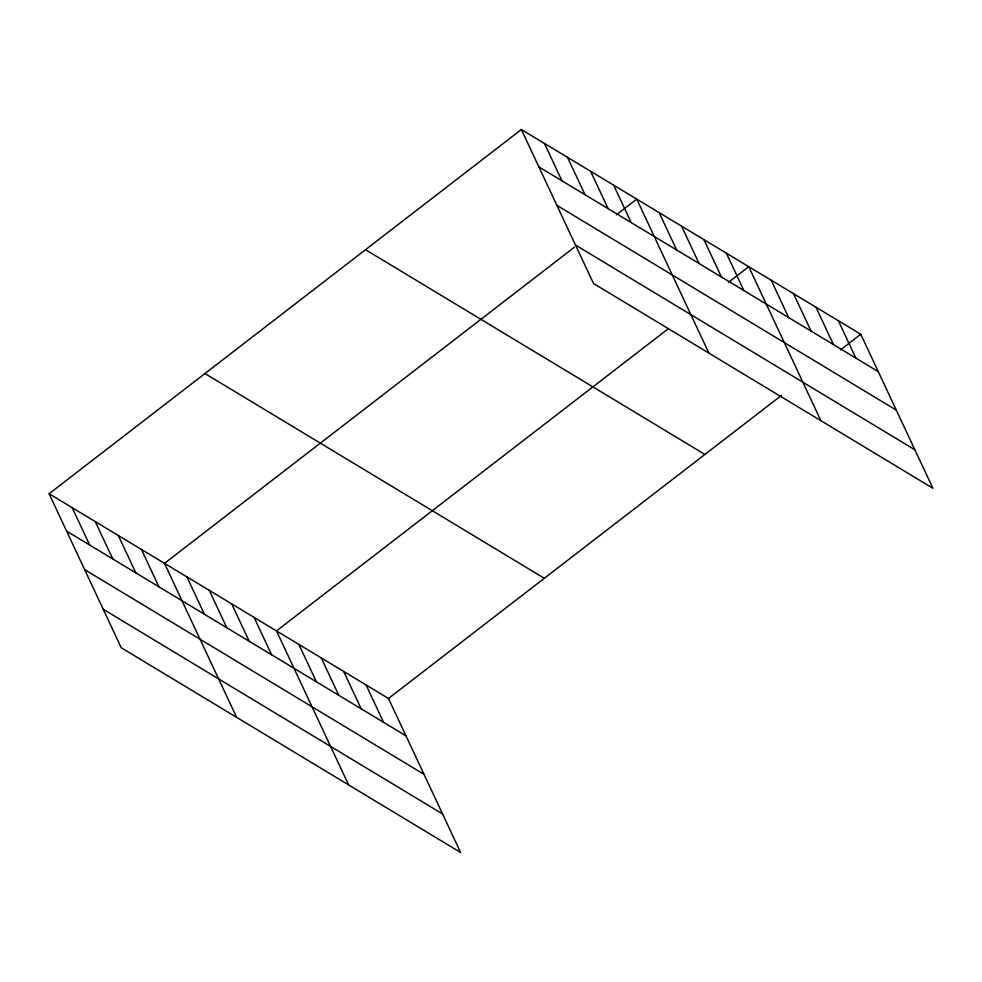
<?xml version="1.0" encoding="UTF-8"?>
<svg xmlns="http://www.w3.org/2000/svg" width="982" height="982" viewBox="0 0 982 982"><rect width="100%" height="100%" fill="white"/><g stroke="black" fill="none" stroke-linecap="round" stroke-linejoin="round"><path stroke-width="1.47" d="M49.1 493.737L388.479 698.472L460.632 852.486L121.24 647.752L49.1 493.737L521.368 129.514L860.76 334.248L932.9 488.263L593.521 283.528L521.368 129.514M574.421 247.206L164.485 563.349L236.637 717.363M616.377 214.837L636.766 199.125L708.906 353.139M668.435 328.639L276.482 630.91L348.635 784.925M728.374 282.411L748.763 266.687L820.903 420.701M388.479 698.472L781.635 395.28M840.371 349.973L860.76 334.248M538.885 166.891L878.264 371.626M556.904 205.373L896.296 410.12M575.489 245.034L914.868 449.768M365.525 249.71L704.904 454.445M204.956 373.541L544.335 578.288M66.604 531.115L405.996 735.849M84.636 569.597L424.015 774.344M103.208 609.257L442.6 813.992M838.358 320.733L855.862 358.111M815.956 307.231L833.46 344.608M793.554 293.716L811.071 331.094M771.165 280.201L788.669 317.579M726.361 253.172L743.865 290.549M703.959 239.657L721.463 277.034M681.557 226.155L699.074 263.52M659.168 212.64L676.672 250.017M613.689 185.205L631.193 222.583M590.612 171.285L608.116 208.65M567.535 157.353L585.039 194.731M544.445 143.433L561.962 180.811M366.09 684.97L383.594 722.335M343.688 671.455L361.192 708.832M321.286 657.94L338.79 695.317M298.884 644.425L316.388 681.803M254.093 617.396L271.597 654.773M231.691 603.881L249.195 641.258M209.289 590.378L226.793 627.744M186.887 576.864L204.403 614.241M141.408 549.429L158.924 586.806M118.331 535.509L135.847 572.874M95.254 521.577L112.758 558.954M72.177 507.657L89.681 545.035"/></g></svg>
